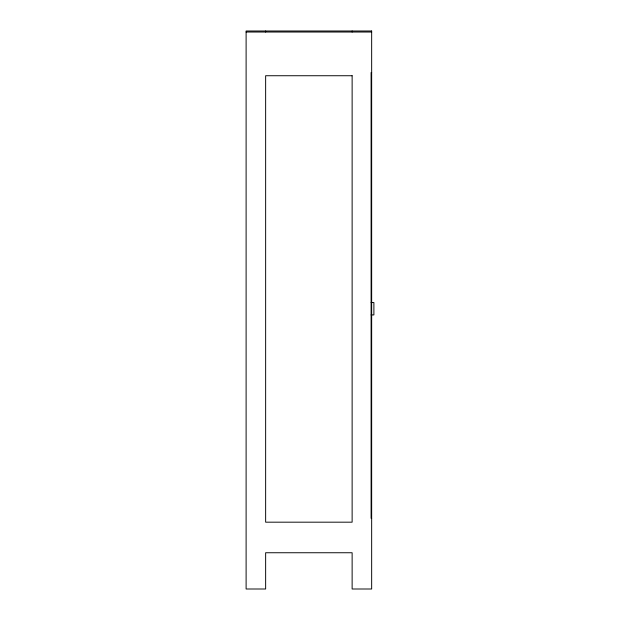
<?xml version="1.0" encoding="UTF-8"?>
<svg xmlns="http://www.w3.org/2000/svg" width="620" height="620" viewBox="0 0 620 620"><rect width="100%" height="100%" fill="white"/><g stroke="black" fill="none" stroke-linecap="round" stroke-linejoin="round"><path stroke-width="0.93" d="M246.109 32.023L371.659 32.023M371.659 72.548L371.101 72.548L371.101 518.32L371.659 518.32M371.101 302.552L373.891 302.552L373.891 314.929L371.101 314.929M352.129 31L352.129 32.023M265.639 31L265.639 32.023M371.659 31L246.109 31L246.109 589L265.639 589L265.639 552.745L352.129 552.745L352.129 589L371.659 589L371.659 31M352.129 75.733L265.639 75.733L265.639 522.179L352.129 522.179L352.129 75.733"/></g></svg>
